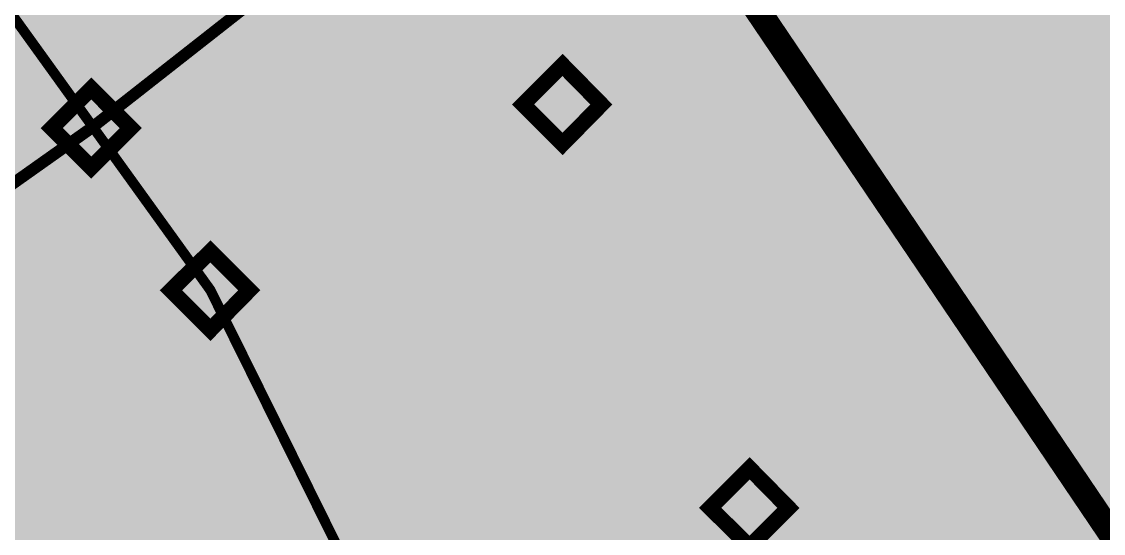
# Model space of a CAD drawing. Header units: millimetres. Extents: x 92 to 588, y 96 to 434.
# Drawn here: x 412.9 to 440.43, y 378.76 to 391.78 of the extents above; entities that cross this region are included whole.
import ezdxf

# ---------------------------------------------------------------- set-up
doc = ezdxf.new("R2010")
doc.units = ezdxf.units.MM
doc.layers.add('H', color=7, linetype='Continuous')
doc.layers.add('P', color=7, linetype='Continuous')

msp = doc.modelspace()

# ---------------------------------------------------------------- hatches: boundary and pattern name
at = {"layer": 'H', "linetype": 'Continuous'}
for points in [[(291.162, 223.903), (291.162, 433.788), (588.166, 433.788), (588.166, 223.903), (291.162, 223.903)], [(412.906, 389.108), (412.906, 389.479), (413.082, 389.638), (413.241, 389.796), (413.382, 389.938), (413.541, 390.096), (413.682, 390.255), (413.876, 390.52), (413.929, 390.625), (413.982, 390.714), (414.035, 390.925), (414.052, 391.031), (414.035, 391.119), (414.017, 391.208), (413.999, 391.26), (413.946, 391.313), (413.911, 391.349), (413.858, 391.402), (413.77, 391.419), (413.699, 391.454), (413.594, 391.454), (413.505, 391.454), (413.417, 391.437), (413.329, 391.402), (413.241, 391.366), (413.153, 391.331), (413.1, 391.296), (413.029, 391.26), (412.976, 391.225), (412.959, 391.596), (413.082, 391.648), (413.258, 391.701), (413.364, 391.719), (413.541, 391.754), (413.629, 391.754), (413.717, 391.754), (413.876, 391.719), (414.017, 391.684), (414.14, 391.613), (414.193, 391.56), (414.246, 391.507), (414.317, 391.402), (414.37, 391.26), (414.387, 391.119), (414.405, 391.049), (414.387, 390.89), (414.37, 390.767), (414.317, 390.643), (414.264, 390.52), (414.193, 390.414), (414.105, 390.308), (414.017, 390.184), (413.911, 390.079), (413.752, 389.902), (413.558, 389.708), (413.364, 389.532), (413.241, 389.408), (414.511, 389.408), (414.511, 389.108), (412.906, 389.108)], [(426.664, 388.668), (425.659, 389.673), (426.664, 390.678), (427.652, 389.673), (426.664, 388.668)], [(414.67, 388.068), (413.664, 389.073), (414.67, 390.079), (415.675, 389.073), (414.67, 388.068)], [(427.669, 387.274), (427.581, 387.274), (427.422, 387.309), (427.352, 387.327), (427.281, 387.362), (427.14, 387.45), (427.087, 387.503), (427.034, 387.574), (426.929, 387.768), (426.876, 387.874), (426.84, 387.997), (426.805, 388.297), (426.805, 388.456), (426.805, 388.632), (426.84, 388.932), (426.876, 389.073), (426.911, 389.197), (427.017, 389.444), (427.087, 389.532), (427.158, 389.638), (427.352, 389.796), (427.458, 389.849), (427.564, 389.902), (427.828, 389.955), (427.969, 389.955), (428.057, 389.955), (428.128, 389.955), (428.199, 389.938), (428.251, 389.92), (428.251, 389.585), (428.181, 389.62), (428.11, 389.638), (428.022, 389.655), (427.916, 389.655), (427.846, 389.655), (427.687, 389.62), (427.564, 389.567), (427.44, 389.497), (427.405, 389.444), (427.352, 389.391), (427.264, 389.25), (427.211, 389.091), (427.175, 388.897), (427.158, 388.791), (427.281, 388.615), (427.158, 388.544), (427.158, 388.509), (427.158, 388.438), (427.158, 388.385), (427.158, 388.262), (427.175, 388.033), (427.211, 387.944), (427.228, 387.874), (427.299, 387.75), (427.334, 387.697), (427.422, 387.627), (427.493, 387.592), (427.581, 387.556), (427.669, 387.556), (427.758, 387.556), (427.899, 387.609), (427.969, 387.662), (428.005, 387.697), (428.04, 387.733), (428.075, 387.838), (428.128, 387.997), (428.128, 388.156), (428.128, 388.227), (428.11, 388.368), (428.093, 388.421), (428.057, 388.473), (428.005, 388.562), (427.952, 388.597), (427.916, 388.632), (427.846, 388.668), (427.793, 388.668), (427.705, 388.685), (427.616, 388.685), (427.511, 388.685), (427.387, 388.65), (427.281, 388.615), (427.158, 388.791), (427.281, 388.879), (427.422, 388.932), (427.475, 388.95), (427.616, 388.967), (427.705, 388.967), (427.846, 388.967), (427.969, 388.95), (428.022, 388.932), (428.146, 388.862), (428.199, 388.826), (428.269, 388.773), (428.375, 388.632), (428.41, 388.544), (428.445, 388.456), (428.481, 388.279), (428.481, 388.156), (428.481, 388.068), (428.445, 387.874), (428.41, 387.786), (428.375, 387.715), (428.287, 387.574), (428.234, 387.521), (428.181, 387.45), (428.057, 387.362), (427.987, 387.327), (427.899, 387.309), (427.74, 387.274), (427.669, 387.274)], [(429.504, 387.274), (429.31, 387.274), (429.133, 387.309), (428.957, 387.362), (428.816, 387.415), (428.816, 387.786), (428.886, 387.75), (429.045, 387.68), (429.116, 387.644), (429.222, 387.609), (429.31, 387.592), (429.398, 387.574), (429.504, 387.574), (429.61, 387.574), (429.698, 387.609), (429.751, 387.627), (429.839, 387.697), (429.874, 387.733), (429.927, 387.803), (429.98, 387.909), (429.998, 388.015), (430.015, 388.156), (429.998, 388.209), (429.98, 388.332), (429.962, 388.368), (429.945, 388.421), (429.892, 388.491), (429.857, 388.526), (429.821, 388.544), (429.733, 388.597), (429.68, 388.615), (429.574, 388.632), (429.433, 388.632), (429.292, 388.632), (429.151, 388.615), (429.028, 388.597), (428.922, 388.579), (428.922, 389.902), (430.35, 389.902), (430.35, 389.602), (429.257, 389.602), (429.257, 388.914), (429.327, 388.932), (429.451, 388.932), (429.504, 388.932), (429.68, 388.932), (429.839, 388.897), (429.892, 388.879), (430.033, 388.809), (430.086, 388.773), (430.156, 388.72), (430.262, 388.597), (430.298, 388.526), (430.315, 388.456), (430.35, 388.262), (430.368, 388.138), (430.35, 388.05), (430.333, 387.874), (430.298, 387.803), (430.262, 387.715), (430.192, 387.592), (430.139, 387.521), (430.068, 387.468), (429.945, 387.38), (429.857, 387.345), (429.786, 387.309), (429.592, 387.274), (429.504, 387.274)], [(432.855, 387.327), (432.855, 388.209), (432.855, 388.491), (432.855, 389.497), (431.991, 388.491), (432.855, 388.491), (432.855, 388.209), (431.726, 388.209), (431.726, 388.579), (432.873, 389.902), (433.19, 389.902), (433.19, 388.491), (433.508, 388.491), (433.508, 388.209), (433.19, 388.209), (433.19, 387.327), (432.855, 387.327)], [(434.496, 387.274), (434.302, 387.274), (434.125, 387.309), (433.949, 387.362), (433.808, 387.415), (433.808, 387.786), (433.878, 387.75), (434.037, 387.68), (434.125, 387.644), (434.213, 387.609), (434.302, 387.592), (434.39, 387.574), (434.496, 387.574), (434.601, 387.574), (434.69, 387.609), (434.743, 387.627), (434.831, 387.697), (434.866, 387.733), (434.919, 387.803), (434.972, 387.909), (434.99, 388.015), (435.007, 388.156), (435.007, 388.209), (434.972, 388.332), (434.954, 388.368), (434.937, 388.421), (434.884, 388.491), (434.848, 388.526), (434.813, 388.544), (434.725, 388.597), (434.672, 388.615), (434.566, 388.632), (434.425, 388.632), (434.284, 388.632), (434.143, 388.615), (434.019, 388.597), (433.914, 388.579), (433.914, 389.902), (435.342, 389.902), (435.342, 389.602), (434.249, 389.602), (434.249, 388.914), (434.319, 388.932), (434.443, 388.932), (434.496, 388.932), (434.672, 388.932), (434.831, 388.897), (434.884, 388.879), (435.025, 388.809), (435.095, 388.773), (435.148, 388.72), (435.254, 388.597), (435.289, 388.526), (435.307, 388.456), (435.342, 388.262), (435.36, 388.138), (435.342, 388.05), (435.325, 387.874), (435.289, 387.803), (435.254, 387.715), (435.184, 387.592), (435.131, 387.521), (435.06, 387.468), (434.937, 387.38), (434.848, 387.345), (434.778, 387.309), (434.584, 387.274), (434.496, 387.274)], [(430.88, 387.327), (430.88, 387.821), (431.303, 387.821), (431.303, 387.327), (430.88, 387.327)], [(424.83, 384.752), (424.83, 385.122), (424.988, 385.281), (425.147, 385.422), (425.306, 385.581), (425.447, 385.739), (425.588, 385.898), (425.8, 386.163), (425.853, 386.251), (425.905, 386.357), (425.958, 386.551), (425.958, 386.657), (425.958, 386.763), (425.923, 386.851), (425.905, 386.886), (425.87, 386.957), (425.835, 386.992), (425.764, 387.027), (425.694, 387.062), (425.606, 387.08), (425.517, 387.098), (425.429, 387.08), (425.323, 387.062), (425.235, 387.045), (425.147, 387.009), (425.076, 386.974), (425.006, 386.939), (424.953, 386.904), (424.9, 386.868), (424.882, 387.239), (425.006, 387.292), (425.182, 387.345), (425.27, 387.362), (425.465, 387.38), (425.535, 387.398), (425.641, 387.38), (425.8, 387.362), (425.941, 387.309), (426.064, 387.239), (426.117, 387.203), (426.152, 387.151), (426.241, 387.027), (426.294, 386.904), (426.311, 386.763), (426.311, 386.674), (426.311, 386.533), (426.276, 386.392), (426.241, 386.269), (426.188, 386.163), (426.117, 386.057), (426.029, 385.933), (425.941, 385.828), (425.835, 385.722), (425.659, 385.545), (425.465, 385.351), (425.288, 385.175), (425.147, 385.052), (426.417, 385.052), (426.417, 384.752), (424.83, 384.752)], [(418.621, 384.699), (418.462, 384.734), (418.391, 384.752), (418.321, 384.787), (418.18, 384.875), (418.127, 384.928), (418.074, 384.999), (417.968, 385.193), (417.915, 385.316), (417.88, 385.422), (417.845, 385.722), (417.845, 385.881), (417.845, 386.057), (417.88, 386.357), (417.915, 386.498), (417.95, 386.621), (418.056, 386.868), (418.127, 386.974), (418.197, 387.062), (418.391, 387.221), (418.497, 387.274), (418.603, 387.327), (418.868, 387.38), (419.009, 387.38), (419.097, 387.38), (419.167, 387.38), (419.238, 387.362), (419.291, 387.345), (419.291, 387.009), (419.238, 387.045), (419.15, 387.062), (419.062, 387.08), (418.956, 387.08), (418.885, 387.08), (418.726, 387.062), (418.603, 387.009), (418.48, 386.921), (418.444, 386.868), (418.391, 386.815), (418.303, 386.674), (418.25, 386.516), (418.215, 386.322), (418.197, 386.216), (418.321, 386.039), (418.197, 385.969), (418.197, 385.933), (418.197, 385.898), (418.197, 385.863), (418.197, 385.81), (418.197, 385.687), (418.215, 385.457), (418.25, 385.387), (418.268, 385.298), (418.338, 385.175), (418.374, 385.122), (418.462, 385.052), (418.532, 385.016), (418.621, 384.981), (418.709, 384.981), (418.797, 384.981), (418.938, 385.034), (419.009, 385.087), (419.044, 385.122), (419.079, 385.175), (419.115, 385.263), (419.167, 385.44), (419.167, 385.581), (419.167, 385.651), (419.15, 385.792), (419.132, 385.845), (419.097, 385.898), (419.044, 385.986), (418.991, 386.022), (418.956, 386.057), (418.885, 386.092), (418.832, 386.092), (418.762, 386.11), (418.656, 386.11), (418.55, 386.11), (418.427, 386.075), (418.321, 386.039), (418.197, 386.216), (418.321, 386.304), (418.462, 386.357), (418.515, 386.374), (418.656, 386.392), (418.744, 386.41), (418.885, 386.392), (419.009, 386.374), (419.062, 386.357), (419.185, 386.286), (419.238, 386.251), (419.309, 386.198), (419.414, 386.057), (419.45, 385.969), (419.485, 385.898), (419.52, 385.704), (419.52, 385.598), (419.52, 385.493), (419.485, 385.316), (419.45, 385.228), (419.414, 385.14), (419.326, 384.999), (419.273, 384.946), (419.22, 384.875), (419.097, 384.787), (419.026, 384.752), (418.938, 384.734), (418.779, 384.699), (418.709, 384.699), (418.621, 384.699)], [(420.208, 384.699), (420.138, 384.716), (420.049, 384.716), (419.979, 384.734), (419.979, 385.069), (420.049, 385.052), (420.138, 385.016), (420.226, 384.999), (420.332, 384.999), (420.402, 384.999), (420.561, 385.034), (420.702, 385.087), (420.808, 385.175), (420.861, 385.228), (420.914, 385.281), (420.984, 385.422), (421.037, 385.581), (421.072, 385.757), (421.072, 385.863), (420.984, 386.057), (421.09, 386.11), (421.09, 386.216), (421.09, 386.269), (421.09, 386.41), (421.055, 386.621), (421.037, 386.71), (421.02, 386.78), (420.949, 386.904), (420.914, 386.957), (420.861, 386.992), (420.79, 387.062), (420.755, 387.08), (420.667, 387.098), (420.579, 387.098), (420.473, 387.098), (420.349, 387.045), (420.279, 386.992), (420.243, 386.957), (420.208, 386.921), (420.155, 386.815), (420.12, 386.657), (420.12, 386.516), (420.12, 386.427), (420.138, 386.304), (420.155, 386.233), (420.173, 386.18), (420.243, 386.092), (420.296, 386.057), (420.332, 386.039), (420.402, 386.004), (420.437, 385.986), (420.526, 385.969), (420.614, 385.969), (420.737, 385.969), (420.861, 386.004), (420.984, 386.057), (421.072, 385.863), (420.949, 385.775), (420.808, 385.722), (420.755, 385.704), (420.614, 385.687), (420.543, 385.687), (420.402, 385.687), (420.279, 385.722), (420.226, 385.739), (420.102, 385.792), (420.049, 385.828), (419.979, 385.898), (419.873, 386.022), (419.838, 386.11), (419.802, 386.18), (419.767, 386.392), (419.767, 386.498), (419.767, 386.586), (419.802, 386.78), (419.82, 386.868), (419.855, 386.939), (419.944, 387.08), (419.996, 387.151), (420.067, 387.203), (420.19, 387.292), (420.261, 387.327), (420.349, 387.345), (420.508, 387.38), (420.667, 387.38), (420.825, 387.362), (420.914, 387.327), (420.984, 387.292), (421.108, 387.203), (421.161, 387.151), (421.214, 387.08), (421.319, 386.886), (421.372, 386.78), (421.39, 386.657), (421.443, 386.374), (421.443, 386.198), (421.443, 386.039), (421.39, 385.739), (421.372, 385.598), (421.319, 385.457), (421.214, 385.21), (421.161, 385.122), (421.072, 385.016), (420.896, 384.858), (420.79, 384.805), (420.684, 384.752), (420.42, 384.699), (420.279, 384.699), (420.208, 384.699)], [(423.665, 384.699), (423.665, 384.981), (423.736, 384.981), (423.842, 385.016), (423.895, 385.052), (423.948, 385.087), (424.018, 385.193), (424.036, 385.263), (424.071, 385.316), (424.106, 385.493), (424.106, 385.581), (424.124, 385.792), (424.142, 386.039), (424.124, 386.304), (424.106, 386.498), (424.106, 386.604), (424.071, 386.763), (424.036, 386.833), (424.018, 386.904), (423.948, 386.992), (423.895, 387.027), (423.842, 387.062), (423.736, 387.098), (423.665, 387.098), (423.595, 387.098), (423.471, 387.062), (423.418, 387.027), (423.383, 386.992), (423.313, 386.886), (423.277, 386.833), (423.26, 386.763), (423.224, 386.586), (423.207, 386.498), (423.189, 386.286), (423.189, 386.039), (423.189, 385.792), (423.207, 385.581), (423.207, 385.493), (423.242, 385.334), (423.277, 385.263), (423.295, 385.193), (423.383, 385.087), (423.418, 385.052), (423.471, 385.016), (423.595, 384.981), (423.665, 384.981), (423.665, 384.699), (423.56, 384.699), (423.365, 384.752), (423.207, 384.822), (423.083, 384.946), (423.03, 385.034), (422.995, 385.122), (422.907, 385.334), (422.854, 385.581), (422.836, 385.881), (422.836, 386.216), (422.872, 386.516), (422.907, 386.763), (422.995, 386.974), (423.03, 387.062), (423.083, 387.151), (423.224, 387.256), (423.383, 387.345), (423.56, 387.38), (423.665, 387.38), (423.771, 387.38), (423.948, 387.345), (424.106, 387.256), (424.23, 387.133), (424.283, 387.045), (424.336, 386.974), (424.406, 386.763), (424.459, 386.498), (424.477, 386.216), (424.494, 386.039), (424.477, 385.881), (424.459, 385.581), (424.406, 385.316), (424.336, 385.104), (424.283, 385.016), (424.23, 384.946), (424.106, 384.822), (423.948, 384.734), (423.771, 384.699), (423.665, 384.699)], [(417.703, 383.94), (416.698, 384.946), (417.703, 385.933), (418.691, 384.946), (417.703, 383.94)], [(421.919, 384.752), (421.919, 385.246), (422.342, 385.246), (422.342, 384.752), (421.919, 384.752)], [(432.432, 380.254), (432.344, 380.254), (432.185, 380.271), (432.114, 380.307), (432.044, 380.342), (431.903, 380.43), (431.85, 380.483), (431.797, 380.554), (431.691, 380.748), (431.638, 380.853), (431.603, 380.977), (431.568, 381.277), (431.568, 381.436), (431.568, 381.594), (431.603, 381.912), (431.638, 382.053), (431.673, 382.176), (431.779, 382.406), (431.85, 382.512), (431.92, 382.617), (432.114, 382.758), (432.22, 382.829), (432.326, 382.882), (432.591, 382.935), (432.732, 382.935), (432.82, 382.935), (432.89, 382.917), (432.961, 382.917), (433.014, 382.9), (433.014, 382.564), (432.961, 382.6), (432.873, 382.617), (432.785, 382.635), (432.679, 382.635), (432.608, 382.635), (432.45, 382.6), (432.326, 382.547), (432.22, 382.476), (432.167, 382.423), (432.114, 382.353), (432.026, 382.229), (431.973, 382.071), (431.938, 381.877), (431.92, 381.771), (432.044, 381.594), (431.92, 381.524), (431.92, 381.453), (431.92, 381.224), (431.956, 381.012), (431.973, 380.924), (431.991, 380.853), (432.061, 380.73), (432.097, 380.677), (432.185, 380.607), (432.255, 380.571), (432.344, 380.536), (432.432, 380.536), (432.52, 380.536), (432.661, 380.589), (432.732, 380.642), (432.767, 380.677), (432.802, 380.712), (432.838, 380.818), (432.89, 380.977), (432.89, 381.118), (432.89, 381.206), (432.873, 381.33), (432.855, 381.4), (432.838, 381.453), (432.767, 381.541), (432.714, 381.577), (432.679, 381.594), (432.608, 381.647), (432.555, 381.647), (432.485, 381.665), (432.379, 381.665), (432.273, 381.665), (432.15, 381.63), (432.044, 381.594), (431.92, 381.771), (432.044, 381.859), (432.185, 381.912), (432.238, 381.929), (432.379, 381.947), (432.467, 381.947), (432.608, 381.947), (432.732, 381.929), (432.785, 381.912), (432.908, 381.841), (432.961, 381.806), (433.032, 381.735), (433.137, 381.612), (433.173, 381.524), (433.208, 381.436), (433.243, 381.242), (433.243, 381.136), (433.243, 381.048), (433.208, 380.853), (433.173, 380.765), (433.137, 380.695), (433.049, 380.554), (432.996, 380.483), (432.943, 380.43), (432.82, 380.342), (432.749, 380.307), (432.661, 380.289), (432.502, 380.254), (432.432, 380.254)], [(434.266, 380.254), (434.072, 380.254), (433.896, 380.289), (433.72, 380.342), (433.578, 380.395), (433.578, 380.765), (433.649, 380.73), (433.72, 380.695), (433.808, 380.659), (433.896, 380.624), (433.984, 380.589), (434.072, 380.571), (434.16, 380.554), (434.266, 380.554), (434.372, 380.554), (434.46, 380.589), (434.513, 380.607), (434.601, 380.659), (434.637, 380.712), (434.69, 380.783), (434.743, 380.889), (434.76, 380.995), (434.778, 381.118), (434.778, 381.189), (434.743, 381.312), (434.725, 381.347), (434.707, 381.4), (434.654, 381.471), (434.619, 381.488), (434.584, 381.524), (434.496, 381.577), (434.443, 381.594), (434.337, 381.612), (434.196, 381.612), (434.055, 381.612), (433.914, 381.594), (433.79, 381.577), (433.684, 381.559), (433.684, 382.882), (435.113, 382.882), (435.113, 382.582), (434.019, 382.582), (434.019, 381.894), (434.09, 381.894), (434.213, 381.912), (434.266, 381.912), (434.443, 381.894), (434.601, 381.877), (434.654, 381.859), (434.795, 381.788), (434.866, 381.753), (434.919, 381.7), (435.025, 381.577), (435.06, 381.506), (435.078, 381.436), (435.113, 381.242), (435.131, 381.118), (435.113, 381.03), (435.095, 380.853), (435.06, 380.783), (435.025, 380.695), (434.954, 380.554), (434.901, 380.501), (434.831, 380.448), (434.707, 380.36), (434.619, 380.307), (434.549, 380.289), (434.355, 380.254), (434.266, 380.254)], [(437.053, 380.254), (436.983, 380.254), (436.895, 380.254), (436.824, 380.271), (436.753, 380.289), (436.753, 380.624), (436.824, 380.589), (436.912, 380.571), (437, 380.554), (437.089, 380.554), (437.177, 380.554), (437.335, 380.571), (437.459, 380.642), (437.582, 380.712), (437.635, 380.765), (437.671, 380.836), (437.759, 380.959), (437.812, 381.136), (437.847, 381.312), (437.847, 381.418), (437.759, 381.594), (437.847, 381.665), (437.865, 381.735), (437.865, 381.947), (437.829, 382.159), (437.812, 382.247), (437.776, 382.335), (437.724, 382.459), (437.671, 382.512), (437.635, 382.547), (437.565, 382.6), (437.53, 382.617), (437.441, 382.653), (437.353, 382.653), (437.247, 382.653), (437.124, 382.6), (437.036, 382.547), (436.983, 382.459), (436.93, 382.37), (436.895, 382.194), (436.877, 382.053), (436.877, 381.982), (436.912, 381.841), (436.947, 381.735), (437.018, 381.647), (437.053, 381.612), (437.089, 381.577), (437.177, 381.541), (437.212, 381.541), (437.3, 381.524), (437.388, 381.524), (437.494, 381.524), (437.635, 381.559), (437.759, 381.594), (437.847, 381.418), (437.706, 381.33), (437.582, 381.277), (437.53, 381.259), (437.388, 381.242), (437.318, 381.242), (437.177, 381.242), (437.053, 381.259), (436.983, 381.277), (436.877, 381.347), (436.806, 381.383), (436.753, 381.436), (436.648, 381.577), (436.595, 381.647), (436.577, 381.735), (436.542, 381.929), (436.524, 382.053), (436.542, 382.141), (436.559, 382.318), (436.595, 382.406), (436.63, 382.494), (436.718, 382.635), (436.771, 382.688), (436.824, 382.741), (436.965, 382.847), (437.036, 382.882), (437.106, 382.9), (437.265, 382.935), (437.353, 382.935), (437.441, 382.935), (437.6, 382.9), (437.671, 382.882), (437.741, 382.847), (437.865, 382.758), (437.935, 382.706), (437.988, 382.635), (438.094, 382.441), (438.129, 382.335), (438.165, 382.212), (438.2, 381.912), (438.2, 381.753), (438.2, 381.594), (438.165, 381.277), (438.129, 381.136), (438.094, 380.995), (437.988, 380.765), (437.918, 380.659), (437.847, 380.571), (437.671, 380.413), (437.565, 380.36), (437.459, 380.307), (437.194, 380.254), (437.053, 380.254)], [(439.24, 380.236), (439.064, 380.271), (438.976, 380.307), (438.905, 380.324), (438.764, 380.413), (438.711, 380.465), (438.658, 380.518), (438.57, 380.642), (438.553, 380.712), (438.517, 380.783), (438.5, 380.942), (438.482, 381.012), (438.5, 381.118), (438.553, 381.312), (438.605, 381.4), (438.658, 381.488), (438.817, 381.63), (438.923, 381.683), (439.064, 381.541), (438.958, 381.436), (438.923, 381.365), (438.888, 381.294), (438.835, 381.136), (438.835, 381.048), (438.852, 380.924), (438.923, 380.73), (438.976, 380.659), (439.046, 380.589), (439.223, 380.501), (439.329, 380.501), (439.435, 380.501), (439.611, 380.571), (439.681, 380.624), (439.752, 380.695), (439.805, 380.871), (439.823, 380.995), (439.823, 381.065), (439.787, 381.189), (439.752, 381.242), (439.717, 381.294), (439.593, 381.383), (439.505, 381.436), (439.452, 381.471), (439.364, 381.506), (439.258, 381.541), (439.135, 381.594), (439.064, 381.541), (438.923, 381.683), (438.835, 381.753), (438.694, 381.877), (438.641, 381.929), (438.605, 382), (438.553, 382.176), (438.553, 382.265), (438.553, 382.335), (438.588, 382.476), (438.641, 382.6), (438.711, 382.706), (438.764, 382.758), (438.835, 382.794), (438.958, 382.864), (439.099, 382.917), (439.24, 382.935), (439.329, 382.953), (439.417, 382.935), (439.576, 382.917), (439.717, 382.864), (439.84, 382.811), (439.893, 382.758), (439.946, 382.706), (440.034, 382.6), (440.087, 382.494), (440.105, 382.353), (440.105, 382.282), (440.105, 382.194), (440.052, 382.035), (439.999, 381.947), (439.946, 381.859), (439.805, 381.735), (439.717, 381.683), (439.576, 381.824), (439.681, 381.947), (439.717, 382), (439.734, 382.071), (439.77, 382.212), (439.77, 382.282), (439.77, 382.37), (439.699, 382.512), (439.646, 382.564), (439.629, 382.6), (439.558, 382.653), (439.435, 382.688), (439.329, 382.688), (439.24, 382.688), (439.082, 382.635), (439.011, 382.582), (438.994, 382.564), (438.941, 382.494), (438.905, 382.388), (438.905, 382.3), (438.905, 382.247), (438.941, 382.141), (438.958, 382.088), (438.994, 382.035), (439.082, 381.965), (439.152, 381.929), (439.205, 381.894), (439.311, 381.841), (439.417, 381.806), (439.505, 381.771), (439.576, 381.824), (439.717, 381.683), (439.823, 381.612), (439.999, 381.488), (440.052, 381.418), (440.105, 381.33), (440.175, 381.136), (440.175, 381.03), (440.175, 380.942), (440.14, 380.783), (440.087, 380.642), (439.999, 380.518), (439.928, 380.465), (439.875, 380.413), (439.734, 380.324), (439.593, 380.271), (439.417, 380.236), (439.24, 380.236)], [(435.642, 380.307), (435.642, 380.801), (436.065, 380.801), (436.065, 380.307), (435.642, 380.307)], [(431.426, 378.419), (430.421, 379.407), (431.426, 380.413), (432.414, 379.407), (431.426, 378.419)]]:
    msp.add_hatch(color=7, dxfattribs=at).paths.add_polyline_path(points)

# ---------------------------------------------------------------- linework, layer by layer
at = {"layer": 'P', "color": 7}
for points, const_width in [([(373.5, 405.23), (377.928, 411.457), (388.211, 418.654), (403.116, 422.411), (418.832, 415.126), (418.532, 411.457), (442.874, 375.421), (447.443, 363.62), (444.338, 355.965)], 0.66), ([(373.5, 405.23), (377.928, 411.457), (388.211, 418.654), (403.116, 422.411), (418.832, 415.126), (418.532, 411.457), (442.874, 375.421), (447.443, 363.62), (444.338, 355.965)], 0.26), ([(373.5, 405.23), (377.928, 411.457), (388.211, 418.654), (403.116, 422.411), (418.832, 415.126), (418.532, 411.457), (442.874, 375.421), (447.443, 363.62), (444.338, 355.965)], 0.26), ([(378.563, 398.404), (388.282, 403.131), (401.246, 404.49), (408.443, 397.804), (417.703, 384.946), (430.086, 359.934), (447.284, 335.275), (470.99, 318.253), (496.408, 306.894), (507.062, 307.229), (530.451, 304.706), (561.531, 303.031), (581.234, 313.738)], 0.26), ([(377.628, 360.287), (400.082, 380.042), (406.203, 383.076), (414.67, 389.073), (426.135, 398.069)], 0.3), ([(425.659, 389.673), (426.664, 388.668), (427.652, 389.673), (426.664, 390.678), (425.659, 389.673), (425.659, 389.673)], 0.4), ([(413.664, 389.073), (414.67, 388.068), (415.675, 389.073), (414.67, 390.079), (413.664, 389.073), (413.664, 389.073)], 0.4), ([(416.698, 384.946), (417.703, 383.94), (418.691, 384.946), (417.703, 385.933), (416.698, 384.946), (416.698, 384.946)], 0.4), ([(430.421, 379.407), (431.426, 378.419), (432.414, 379.407), (431.426, 380.413), (430.421, 379.407), (430.421, 379.407)], 0.4)]:
    msp.add_lwpolyline(points, dxfattribs=dict(at, const_width=const_width))

doc.saveas('drawing.dxf')
